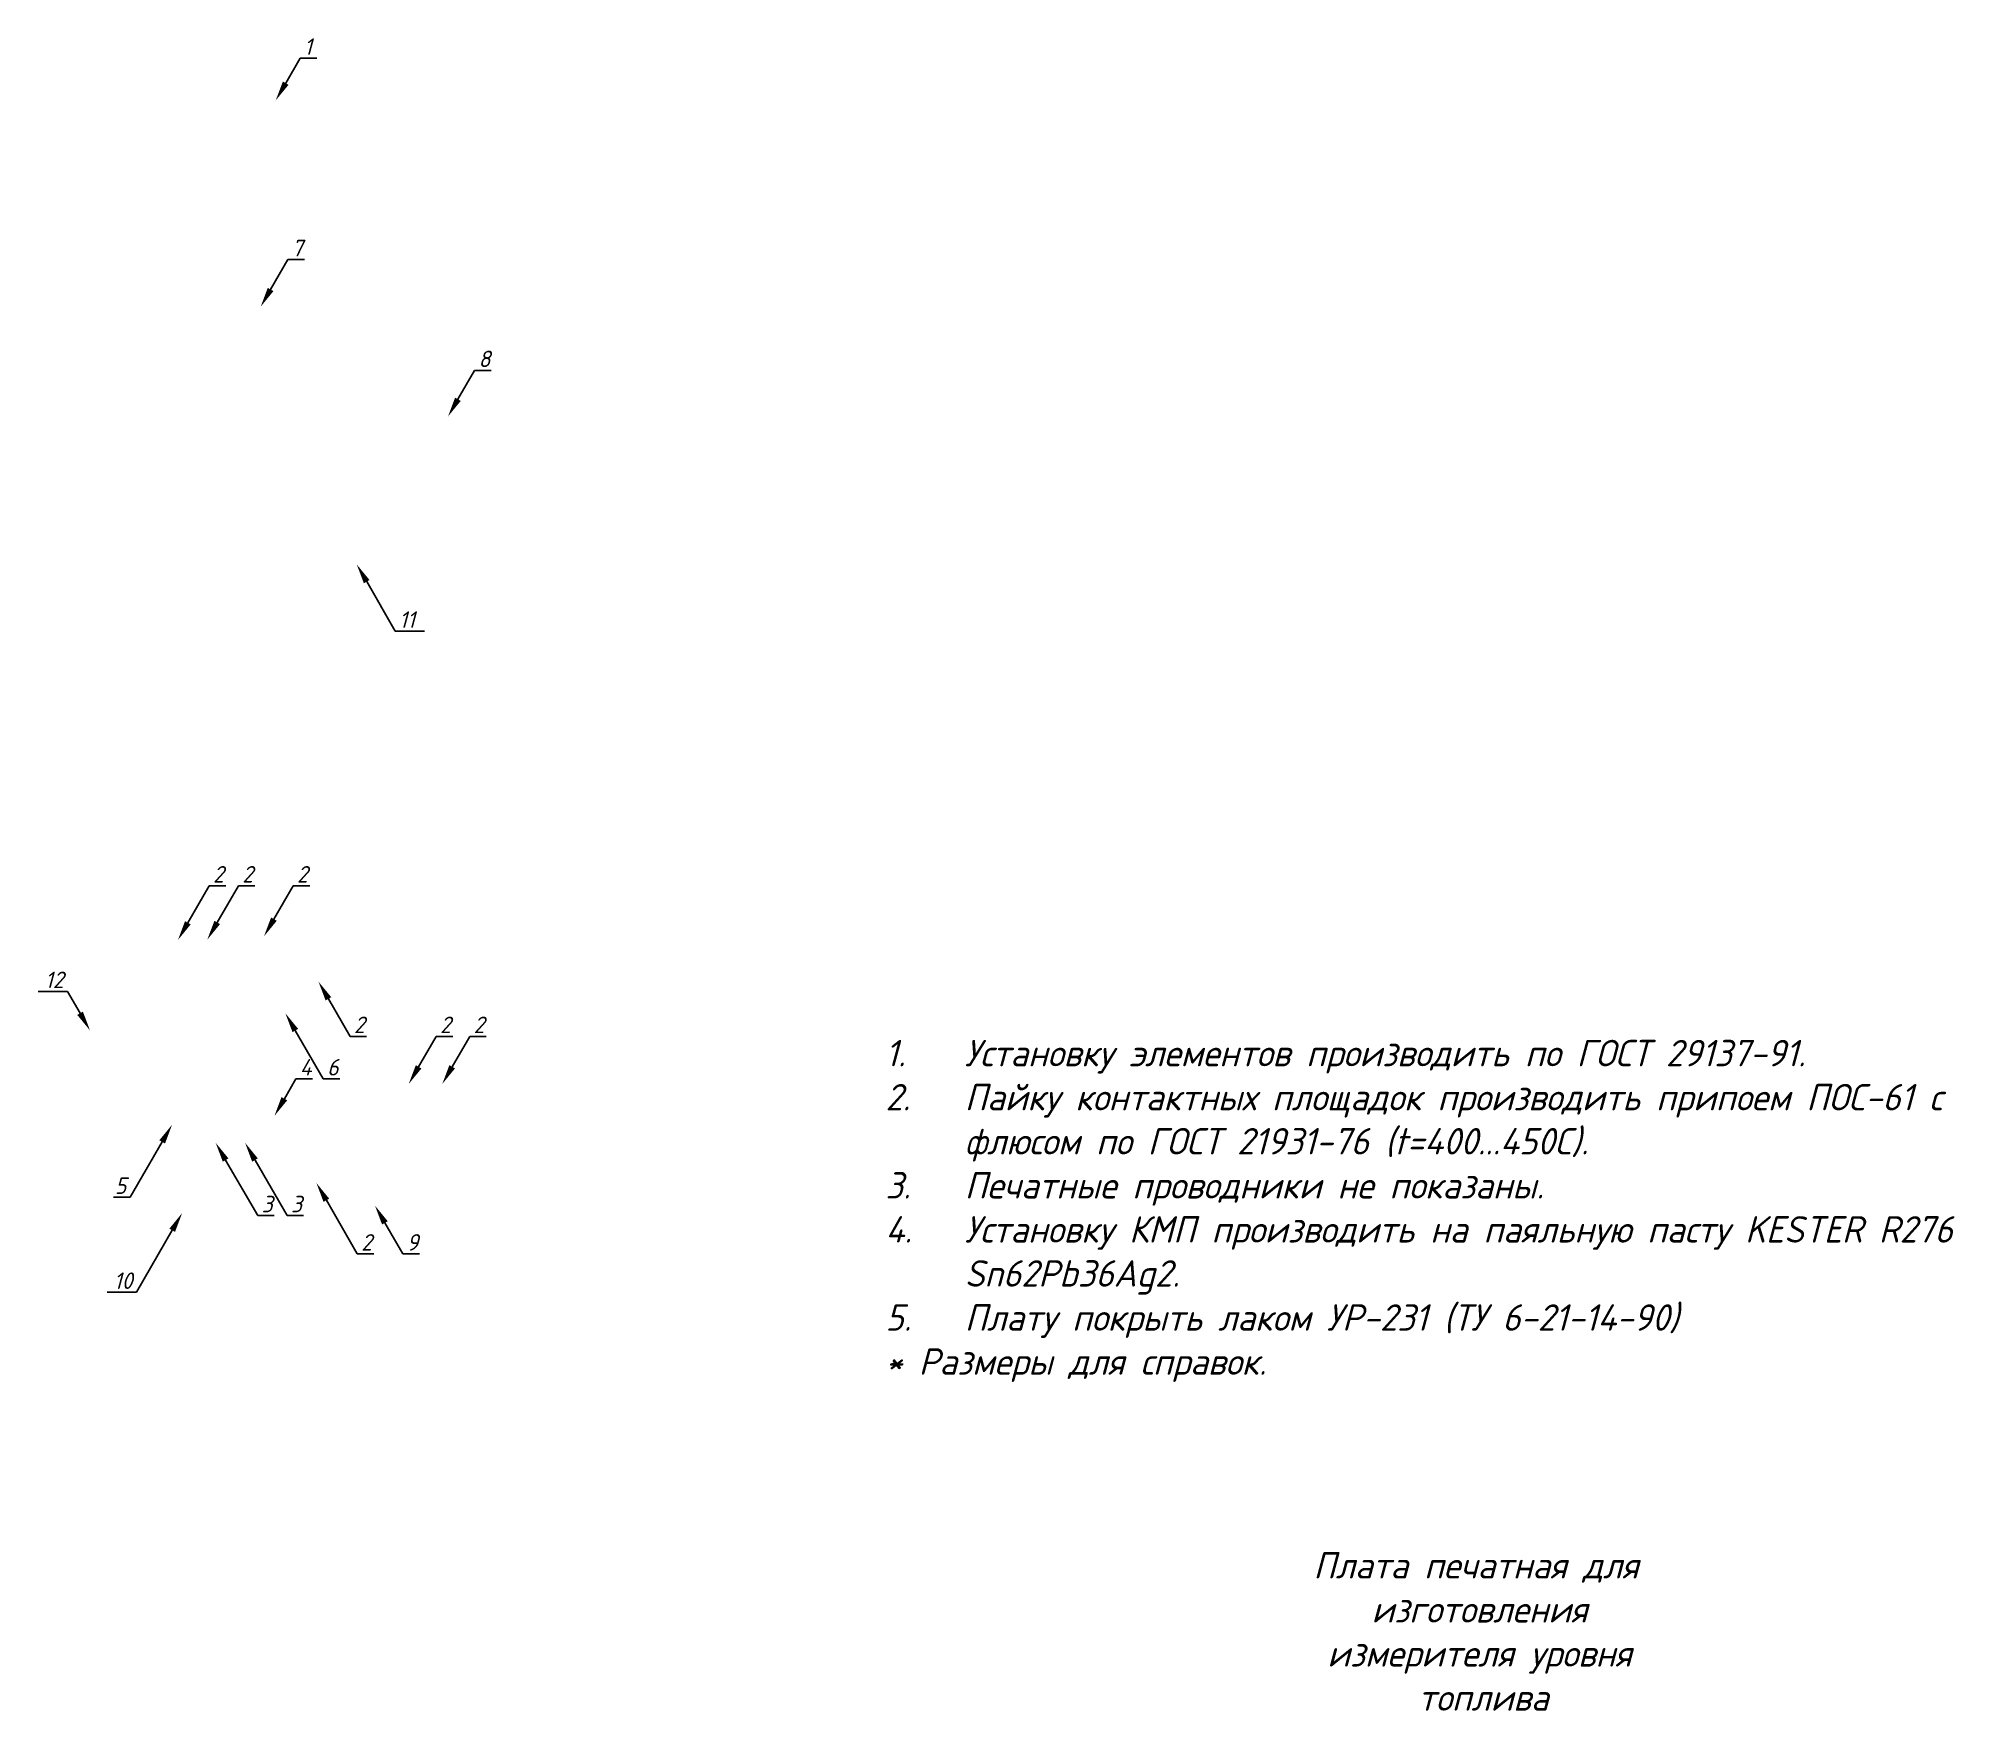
# Paper-space layout 'Лист' of a CAD drawing. Header units: millimetres. Extents: x 111 to 401, y 21 to 274.
import ezdxf
from ezdxf import colors
from ezdxf.entities.mleader import LeaderData, LeaderLine
from ezdxf.math import Vec2, Vec3

# ---------------------------------------------------------------- set-up
doc = ezdxf.new("R2010")
doc.units = ezdxf.units.MM
doc.styles.add('Regular Text (GOST)', font='GOST Common Italic.ttf')
doc.styles.add('Обычный текст (ГОСТ)', font='GOST Common Italic.ttf')

psp = doc.layouts.new('Лист')

# ---------------------------------------------------------------- texts
at = {"char_height": 4, "attachment_point": 1, "style": 'Обычный текст (ГОСТ)'}
for s, width, gutter_width, heights, insert in [('\\pi-12,l16,t16;1.^IУстановку элементов производить по ГОСТ 29137-91.\\P2.^IПайку контактных площадок производить припоем ПОС-61 с флюсом по ГОСТ 21931-76 (t=400...450С).\\P3.^IПечатные проводники не показаны.\\P4.^IУстановку КМП производить на паяльную пасту KESTER R276 Sn62Pb36Ag2.\\P5.^IПлату покрыть лаком УР-231 (ТУ 6-21-14-90)\\P* Размеры для справок.', 173.0811, 20, [0], (234.92, 122.11)), ('\\pi6.128;Плата печатная для \\P\\pi14.919;изготовления \\P\\pi8.2264;измерителя уровня\\P\\pi21.981;топлива', 64.9196, 1, [24.61], (297.56, 44.61))]:
    psp.add_mtext_dynamic_manual_height_columns(s, width=width, gutter_width=gutter_width, heights=heights, dxfattribs=dict(at, insert=insert))

# ---------------------------------------------------------------- leaders
ml = psp.add_multileader_mtext('Standard')
ml.set_content('1', color=256, style='Regular Text (GOST)')
ml.set_leader_properties()
ml.build(insert=Vec2(0, 0))
ml.multileader.update_dxf_attribs({"text_left_attachment_type": 6, "text_right_attachment_type": 5, "dogleg_length": 0.5, "arrow_head_size": 3})
ctx = ml.context
ctx.base_point, ctx.char_height, ctx.arrow_head_size, ctx.landing_gap_size, ctx.plane_origin = Vec3(150.85, 270.66), 2.5, 3, 0.09, Vec3(146.66, 264.28)
ctx.left_attachment, ctx.right_attachment = 6, 5
notes = []
notes.append((ctx, [(0, (1, 1, 0), (150.35, 270.66), (1, 0), 0.5, [(0, [(146.66, 264.28)], 0, [])])]))
ctx.mtext.insert, ctx.mtext.flow_direction = Vec3(150.94, 273.66), 5
ml = psp.add_multileader_mtext('Standard')
ml.set_content('7', color=256, style='Regular Text (GOST)')
ml.set_leader_properties()
ml.build(insert=Vec2(0, 0))
ml.multileader.update_dxf_attribs({"text_left_attachment_type": 6, "text_right_attachment_type": 5, "dogleg_length": 0.5, "arrow_head_size": 3})
ctx = ml.context
ctx.base_point, ctx.char_height, ctx.arrow_head_size, ctx.landing_gap_size, ctx.plane_origin = Vec3(148.99, 240.18), 2.5, 3, 0.09, Vec3(144.38, 233.06)
ctx.left_attachment, ctx.right_attachment = 6, 5
notes.append((ctx, [(0, (1, 1, 0), (148.49, 240.18), (1, 0), 0.5, [(0, [(144.38, 233.06)], 0, [])])]))
ctx.mtext.insert, ctx.mtext.flow_direction = Vec3(149.08, 243.18), 5
ml = psp.add_multileader_mtext('Standard')
ml.set_content('8', color=256, style='Regular Text (GOST)')
ml.set_leader_properties()
ml.build(insert=Vec2(0, 0))
ml.multileader.update_dxf_attribs({"text_left_attachment_type": 6, "text_right_attachment_type": 5, "dogleg_length": 0.5, "arrow_head_size": 3})
ctx = ml.context
ctx.base_point, ctx.char_height, ctx.arrow_head_size, ctx.landing_gap_size, ctx.plane_origin = Vec3(177.25, 223.41), 2.5, 3, 0.09, Vec3(172.73, 216.45)
ctx.left_attachment, ctx.right_attachment = 6, 5
notes.append((ctx, [(0, (1, 1, 0), (176.75, 223.41), (1, 0), 0.5, [(0, [(172.73, 216.45)], 0, [])])]))
ctx.mtext.insert, ctx.mtext.flow_direction = Vec3(177.34, 226.41), 5
ml = psp.add_multileader_mtext('Standard')
ml.set_content('11', color=256, style='Regular Text (GOST)')
ml.set_leader_properties()
ml.build(insert=Vec2(0, 0))
ml.multileader.update_dxf_attribs({"text_left_attachment_type": 6, "text_right_attachment_type": 5, "dogleg_length": 0.5, "arrow_head_size": 3})
ctx = ml.context
ctx.base_point, ctx.char_height, ctx.arrow_head_size, ctx.landing_gap_size, ctx.plane_origin = Vec3(165.25, 183.95), 2.5, 3, 0.09, Vec3(158.92, 194.05)
ctx.left_attachment, ctx.right_attachment = 6, 5
notes.append((ctx, [(0, (1, 1, 0), (164.75, 183.95), (1, 0), 0.5, [(0, [(158.92, 194.05)], 0, [])])]))
ctx.mtext.insert, ctx.mtext.flow_direction = Vec3(165.34, 186.95), 5
ml = psp.add_multileader_mtext('Standard')
ml.set_content('2', color=256, style='Regular Text (GOST)')
ml.set_leader_properties()
ml.build(insert=Vec2(0, 0))
ml.multileader.update_dxf_attribs({"text_left_attachment_type": 6, "text_right_attachment_type": 5, "dogleg_length": 0.5, "arrow_head_size": 3})
ctx = ml.context
ctx.base_point, ctx.char_height, ctx.arrow_head_size, ctx.landing_gap_size, ctx.plane_origin = Vec3(137.08, 145.42), 2.5, 3, 0.09, Vec3(131.86, 137.23)
ctx.left_attachment, ctx.right_attachment = 6, 5
notes.append((ctx, [(0, (1, 1, 0), (136.58, 145.42), (1, 0), 0.5, [(0, [(131.86, 137.23)], 0, [])])]))
ctx.mtext.insert, ctx.mtext.flow_direction = Vec3(137.17, 148.42), 5
ml = psp.add_multileader_mtext('Standard')
ml.set_content('2', color=256, style='Regular Text (GOST)')
ml.set_leader_properties()
ml.build(insert=Vec2(0, 0))
ml.multileader.update_dxf_attribs({"text_left_attachment_type": 6, "text_right_attachment_type": 5, "dogleg_length": 0.5, "arrow_head_size": 3})
ctx = ml.context
ctx.base_point, ctx.char_height, ctx.arrow_head_size, ctx.landing_gap_size, ctx.plane_origin = Vec3(141.5, 145.42), 2.5, 3, 0.09, Vec3(136.3, 137.28)
ctx.left_attachment, ctx.right_attachment = 6, 5
notes.append((ctx, [(0, (1, 1, 0), (141, 145.42), (1, 0), 0.5, [(0, [(136.3, 137.28)], 0, [])])]))
ctx.mtext.insert, ctx.mtext.flow_direction = Vec3(141.59, 148.42), 5
ml = psp.add_multileader_mtext('Standard')
ml.set_content('2', color=256, style='Regular Text (GOST)')
ml.set_leader_properties()
ml.build(insert=Vec2(0, 0))
ml.multileader.update_dxf_attribs({"text_left_attachment_type": 6, "text_right_attachment_type": 5, "dogleg_length": 0.5, "arrow_head_size": 3})
ctx = ml.context
ctx.base_point, ctx.char_height, ctx.arrow_head_size, ctx.landing_gap_size, ctx.plane_origin = Vec3(149.79, 145.42), 2.5, 3, 0.09, Vec3(144.88, 137.78)
ctx.left_attachment, ctx.right_attachment = 6, 5
notes.append((ctx, [(0, (1, 1, 0), (149.29, 145.42), (1, 0), 0.5, [(0, [(144.88, 137.78)], 0, [])])]))
ctx.mtext.insert, ctx.mtext.flow_direction = Vec3(149.88, 148.42), 5
ml = psp.add_multileader_mtext('Standard')
ml.set_content('12', color=256, style='Regular Text (GOST)')
ml.set_leader_properties()
ml.build(insert=Vec2(0, 0))
ml.multileader.update_dxf_attribs({"text_left_attachment_type": 6, "text_right_attachment_type": 5, "dogleg_length": 0.5, "arrow_head_size": 3})
ctx = ml.context
ctx.base_point, ctx.char_height, ctx.arrow_head_size, ctx.landing_gap_size, ctx.plane_origin = Vec3(111.86, 129.44), 2.5, 3, 0.09, Vec3(118.55, 123.54)
ctx.left_attachment, ctx.right_attachment, ctx.text_align_type = 6, 5, 2
notes.append((ctx, [(0, (1, 1, 0), (115.14, 129.44), (-1, 0), 0.5, [(0, [(118.55, 123.54)], 0, [])])]))
ctx.mtext.insert, ctx.mtext.alignment, ctx.mtext.flow_direction = Vec3(114.55, 132.44), 3, 5
ml = psp.add_multileader_mtext('Standard')
ml.set_content('2', color=256, style='Regular Text (GOST)')
ml.set_leader_properties()
ml.build(insert=Vec2(0, 0))
ml.multileader.update_dxf_attribs({"text_left_attachment_type": 6, "text_right_attachment_type": 5, "dogleg_length": 0.5, "arrow_head_size": 3})
ctx = ml.context
ctx.base_point, ctx.char_height, ctx.arrow_head_size, ctx.landing_gap_size, ctx.plane_origin = Vec3(158.41, 122.64), 2.5, 3, 0.09, Vec3(153.13, 130.92)
ctx.left_attachment, ctx.right_attachment = 6, 5
notes.append((ctx, [(0, (1, 1, 0), (157.91, 122.64), (1, 0), 0.5, [(0, [(153.13, 130.92)], 0, [])])]))
ctx.mtext.insert, ctx.mtext.flow_direction = Vec3(158.5, 125.64), 5
ml = psp.add_multileader_mtext('Standard')
ml.set_content('6', color=256, style='Regular Text (GOST)')
ml.set_leader_properties()
ml.build(insert=Vec2(0, 0))
ml.multileader.update_dxf_attribs({"text_left_attachment_type": 6, "text_right_attachment_type": 5, "dogleg_length": 0.5, "arrow_head_size": 3})
ctx = ml.context
ctx.base_point, ctx.char_height, ctx.arrow_head_size, ctx.landing_gap_size, ctx.plane_origin = Vec3(154.34, 116.22), 2.5, 3, 0.09, Vec3(148.12, 126.13)
ctx.left_attachment, ctx.right_attachment = 6, 5
notes.append((ctx, [(0, (1, 1, 0), (153.84, 116.22), (1, 0), 0.5, [(0, [(148.12, 126.13)], 0, [])])]))
ctx.mtext.insert, ctx.mtext.flow_direction = Vec3(154.43, 119.22), 5
ml = psp.add_multileader_mtext('Standard')
ml.set_content('2', color=256, style='Regular Text (GOST)')
ml.set_leader_properties()
ml.build(insert=Vec2(0, 0))
ml.multileader.update_dxf_attribs({"text_left_attachment_type": 6, "text_right_attachment_type": 5, "dogleg_length": 0.5, "arrow_head_size": 3})
ctx = ml.context
ctx.base_point, ctx.char_height, ctx.arrow_head_size, ctx.landing_gap_size, ctx.plane_origin = Vec3(171.44, 122.64), 2.5, 3, 0.09, Vec3(166.78, 115.44)
ctx.left_attachment, ctx.right_attachment = 6, 5
notes.append((ctx, [(0, (1, 1, 0), (170.94, 122.64), (1, 0), 0.5, [(0, [(166.78, 115.44)], 0, [])])]))
ctx.mtext.insert, ctx.mtext.flow_direction = Vec3(171.53, 125.64), 5
ml = psp.add_multileader_mtext('Standard')
ml.set_content('2', color=256, style='Regular Text (GOST)')
ml.set_leader_properties()
ml.build(insert=Vec2(0, 0))
ml.multileader.update_dxf_attribs({"text_left_attachment_type": 6, "text_right_attachment_type": 5, "dogleg_length": 0.5, "arrow_head_size": 3})
ctx = ml.context
ctx.base_point, ctx.char_height, ctx.arrow_head_size, ctx.landing_gap_size, ctx.plane_origin = Vec3(176.52, 122.64), 2.5, 3, 0.09, Vec3(171.86, 115.44)
ctx.left_attachment, ctx.right_attachment = 6, 5
notes.append((ctx, [(0, (1, 1, 0), (176.02, 122.64), (1, 0), 0.5, [(0, [(171.86, 115.44)], 0, [])])]))
ctx.mtext.insert, ctx.mtext.flow_direction = Vec3(176.61, 125.64), 5
ml = psp.add_multileader_mtext('Standard')
ml.set_content('4', color=256, style='Regular Text (GOST)')
ml.set_leader_properties()
ml.build(insert=Vec2(0, 0))
ml.multileader.update_dxf_attribs({"text_left_attachment_type": 6, "text_right_attachment_type": 5, "dogleg_length": 0.5, "arrow_head_size": 3})
ctx = ml.context
ctx.base_point, ctx.char_height, ctx.arrow_head_size, ctx.landing_gap_size, ctx.plane_origin = Vec3(150.2, 116.22), 2.5, 3, 0.09, Vec3(146.46, 110.61)
ctx.left_attachment, ctx.right_attachment = 6, 5
notes.append((ctx, [(0, (1, 1, 0), (149.7, 116.22), (1, 0), 0.5, [(0, [(146.46, 110.61)], 0, [])])]))
ctx.mtext.insert, ctx.mtext.flow_direction = Vec3(150.29, 119.22), 5
ml = psp.add_multileader_mtext('Standard')
ml.set_content('5', color=256, style='Regular Text (GOST)')
ml.set_leader_properties()
ml.build(insert=Vec2(0, 0))
ml.multileader.update_dxf_attribs({"text_left_attachment_type": 6, "text_right_attachment_type": 5, "dogleg_length": 0.5, "arrow_head_size": 3})
ctx = ml.context
ctx.base_point, ctx.char_height, ctx.arrow_head_size, ctx.landing_gap_size, ctx.plane_origin = Vec3(122.19, 98.3), 2.5, 3, 0.09, Vec3(130.97, 109.27)
ctx.left_attachment, ctx.right_attachment, ctx.text_align_type = 6, 5, 2
notes.append((ctx, [(0, (1, 1, 0), (124.63, 98.3), (-1, 0), 0.5, [(0, [(130.97, 109.27)], 0, [])])]))
ctx.mtext.insert, ctx.mtext.alignment, ctx.mtext.flow_direction = Vec3(124.04, 101.3), 3, 5
ml = psp.add_multileader_mtext('Standard')
ml.set_content('3', color=256, style='Regular Text (GOST)')
ml.set_leader_properties()
ml.build(insert=Vec2(0, 0))
ml.multileader.update_dxf_attribs({"text_left_attachment_type": 6, "text_right_attachment_type": 5, "dogleg_length": 0.5, "arrow_head_size": 3})
ctx = ml.context
ctx.base_point, ctx.char_height, ctx.arrow_head_size, ctx.landing_gap_size, ctx.plane_origin = Vec3(144.43, 95.52), 2.5, 3, 0.09, Vec3(137.57, 106.53)
ctx.left_attachment, ctx.right_attachment = 6, 5
notes.append((ctx, [(0, (1, 1, 0), (143.93, 95.52), (1, 0), 0.5, [(0, [(137.57, 106.53)], 0, [])])]))
ctx.mtext.insert, ctx.mtext.flow_direction = Vec3(144.52, 98.52), 5
ml = psp.add_multileader_mtext('Standard')
ml.set_content('3', color=256, style='Regular Text (GOST)')
ml.set_leader_properties()
ml.build(insert=Vec2(0, 0))
ml.multileader.update_dxf_attribs({"text_left_attachment_type": 6, "text_right_attachment_type": 5, "dogleg_length": 0.5, "arrow_head_size": 3})
ctx = ml.context
ctx.base_point, ctx.char_height, ctx.arrow_head_size, ctx.landing_gap_size, ctx.plane_origin = Vec3(148.87, 95.52), 2.5, 3, 0.09, Vec3(142.02, 106.53)
ctx.left_attachment, ctx.right_attachment = 6, 5
notes.append((ctx, [(0, (1, 1, 0), (148.37, 95.52), (1, 0), 0.5, [(0, [(142.02, 106.53)], 0, [])])]))
ctx.mtext.insert, ctx.mtext.flow_direction = Vec3(148.96, 98.52), 5
ml = psp.add_multileader_mtext('Standard')
ml.set_content('2', color=256, style='Regular Text (GOST)')
ml.set_leader_properties()
ml.build(insert=Vec2(0, 0))
ml.multileader.update_dxf_attribs({"text_left_attachment_type": 6, "text_right_attachment_type": 5, "dogleg_length": 0.5, "arrow_head_size": 3})
ctx = ml.context
ctx.base_point, ctx.char_height, ctx.arrow_head_size, ctx.landing_gap_size, ctx.plane_origin = Vec3(159.5, 89.72), 2.5, 3, 0.09, Vec3(152.82, 100.44)
ctx.left_attachment, ctx.right_attachment = 6, 5
notes.append((ctx, [(0, (1, 1, 0), (159, 89.72), (1, 0), 0.5, [(0, [(152.82, 100.44)], 0, [])])]))
ctx.mtext.insert, ctx.mtext.flow_direction = Vec3(159.59, 92.72), 5
ml = psp.add_multileader_mtext('Standard')
ml.set_content('10', color=256, style='Regular Text (GOST)')
ml.set_leader_properties()
ml.build(insert=Vec2(0, 0))
ml.multileader.update_dxf_attribs({"text_left_attachment_type": 6, "text_right_attachment_type": 5, "dogleg_length": 0.5, "arrow_head_size": 3})
ctx = ml.context
ctx.base_point, ctx.char_height, ctx.arrow_head_size, ctx.landing_gap_size, ctx.plane_origin = Vec3(122.38, 83.92), 2.5, 3, 0.09, Vec3(132.49, 95.9)
ctx.left_attachment, ctx.right_attachment, ctx.text_align_type = 6, 5, 2
notes.append((ctx, [(0, (1, 1, 0), (125.57, 83.92), (-1, 0), 0.5, [(0, [(132.49, 95.9)], 0, [])])]))
ctx.mtext.insert, ctx.mtext.alignment, ctx.mtext.flow_direction = Vec3(124.98, 86.92), 3, 5
ml = psp.add_multileader_mtext('Standard')
ml.set_content('9', color=256, style='Regular Text (GOST)')
ml.set_leader_properties()
ml.build(insert=Vec2(0, 0))
ml.multileader.update_dxf_attribs({"text_left_attachment_type": 6, "text_right_attachment_type": 5, "dogleg_length": 0.5, "arrow_head_size": 3})
ctx = ml.context
ctx.base_point, ctx.char_height, ctx.arrow_head_size, ctx.landing_gap_size, ctx.plane_origin = Vec3(166.39, 89.72), 2.5, 3, 0.09, Vec3(161.68, 97.02)
ctx.left_attachment, ctx.right_attachment = 6, 5
notes.append((ctx, [(0, (1, 1, 0), (165.89, 89.72), (1, 0), 0.5, [(0, [(161.68, 97.02)], 0, [])])]))
ctx.mtext.insert, ctx.mtext.flow_direction = Vec3(166.48, 92.72), 5
for ctx, leaders in notes:
    for number, flags, end, landing, length, lines in leaders:
        leader = LeaderData()
        leader.index, (leader.has_last_leader_line, leader.has_dogleg_vector, leader.attachment_direction) = number, flags
        leader.last_leader_point, leader.dogleg_vector, leader.dogleg_length = Vec3(end), Vec3(landing), length
        for number, points, colour, breaks in lines:
            line = LeaderLine()
            line.index, line.vertices, line.color, line.breaks = number, Vec3.list(points), colors.encode_raw_color(colour), breaks
            leader.lines.append(line)
        ctx.leaders.append(leader)

doc.saveas('drawing.dxf')
